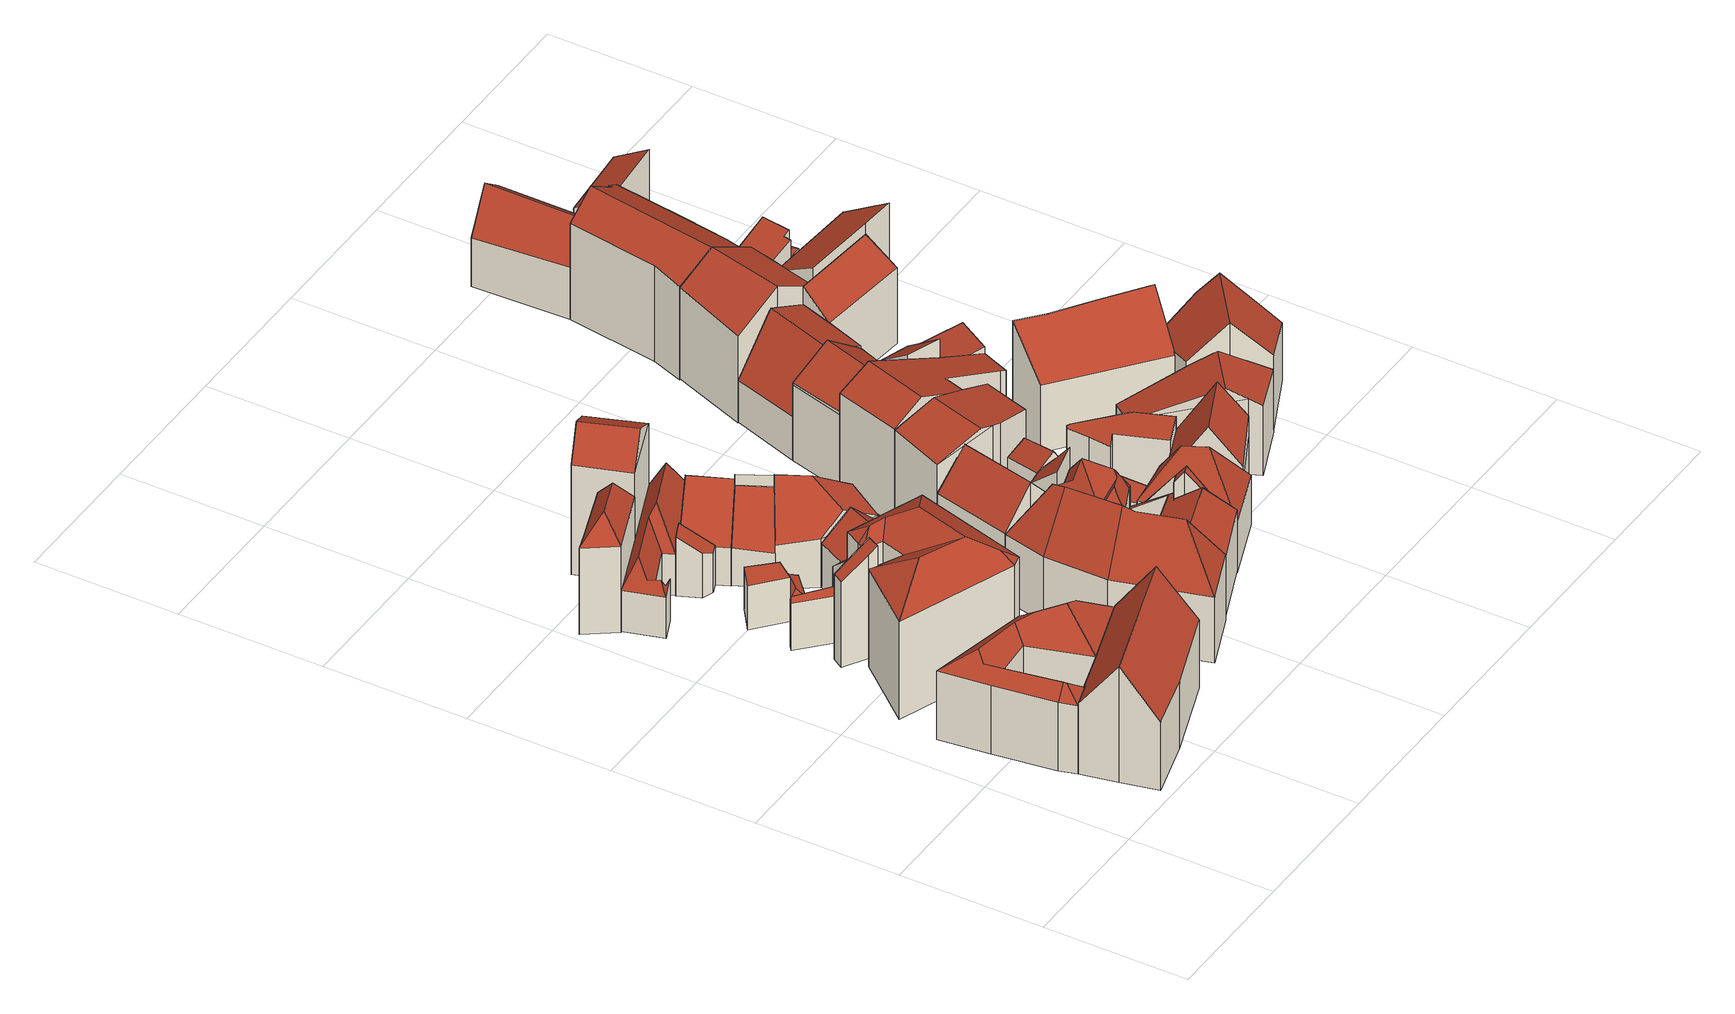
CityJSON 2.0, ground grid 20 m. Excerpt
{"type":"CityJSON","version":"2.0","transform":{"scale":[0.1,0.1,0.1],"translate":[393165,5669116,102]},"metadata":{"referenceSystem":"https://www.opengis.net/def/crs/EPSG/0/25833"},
"CityObjects":{
"building1":{"type":"Building","attributes":{"Gemeindeschluessel":14627140,"Geometrietyp2DReferenz":"3000","function":"31001_9998","roofType":"9999"},"children":["building1-1","building1-2"]},
"building1-1":{"type":"BuildingPart","attributes":{"Dachtyp_tdc":"tdcGableRoof","Dachneigung":53.79,"QualitaetDacherkennung":63,"Geometrietyp2DReferenz":"3000","roofType":"3100","measuredHeight":17.45},"parents":["building1"],"geometry":[{"type":"MultiSurface","lod":"2","boundaries":[[[0,1,2,3]],[[1,4,5,6,2]],[[7,8,9,10,11]],[[12,13,14,15,16]],[[13,17,18,14]],[[17,19,20,18]],[[19,0,3,20]],[[13,12,8,7,21,4,1]],[[1,0,19,17,13]],[[3,2,6,22,11,10,15,14,18,20]],[[21,23,5,4]],[[23,22,6,5]],[[7,23,21]],[[11,22,23,7]],[[12,16,9,8]],[[16,15,10,9]]],"semantics":{"surfaces":[{"type":"WallSurface"},{"type":"RoofSurface"},{"type":"GroundSurface"},{"type":"ClosureSurface"}],"values":[0,0,0,0,0,0,0,1,1,2,0,3,0,3,0,3]}}]},
"building1-2":{"type":"BuildingPart","attributes":{"Dachtyp_tdc":"tdcFreeFormRoof","Dachneigung":39.36,"QualitaetDacherkennung":23,"Geometrietyp2DReferenz":"3000","roofType":"5000","measuredHeight":14.09},"parents":["building1"],"geometry":[{"type":"MultiSurface","lod":"2","boundaries":[[[24,25,26,27]],[[25,28,29,26]],[[28,30,31,29]],[[30,16,15,31]],[[9,32,33,10]],[[32,34,35,33]],[[34,7,11,35]],[[5,36,37,6]],[[36,24,27,37]],[[38,5,23]],[[39,40,38,23,7,34]],[[41,42,39,34,32]],[[43,44,41,32,9]],[[45,43,9,16]],[[45,16,30]],[[44,43,45,30,28]],[[42,41,44,28,25]],[[24,36,40,39,42,25]],[[38,40,36,5]],[[27,26,29,31,15,10,33,35,11,22,6,37]],[[10,15,16,9]],[[22,11,7,23]],[[6,22,23,5]]],"semantics":{"surfaces":[{"type":"WallSurface"},{"type":"RoofSurface"},{"type":"GroundSurface"},{"type":"ClosureSurface"}],"values":[0,0,0,0,0,0,0,0,0,1,1,1,1,1,1,1,1,1,1,2,3,3,3]}}]},
"building2":{"type":"Building","attributes":{"Dachtyp_tdc":"tdcPolyFlatRoof","Gemeindeschluessel":14627140,"Dachneigung":36.37,"QualitaetDacherkennung":45,"Geometrietyp2DReferenz":"3000","function":"31001_9998","roofType":"2100","measuredHeight":16.51},"geometry":[{"type":"MultiSurface","lod":"2","boundaries":[[[46,47,48,49]],[[47,50,51,48]],[[50,52,53,51]],[[52,54,55,53]],[[54,56,57,55]],[[56,46,49,57]],[[56,54,52,50,47,46]],[[49,48,51,53,55,57]]],"semantics":{"surfaces":[{"type":"WallSurface"},{"type":"RoofSurface"},{"type":"GroundSurface"}],"values":[0,0,0,0,0,0,1,2]}}]},
"building3":{"type":"Building","attributes":{"Dachtyp_tdc":"tdcPolyFlatRoof","Gemeindeschluessel":14627140,"Dachneigung":34.16,"QualitaetDacherkennung":36,"Geometrietyp2DReferenz":"3000","function":"31001_9998","roofType":"2100","measuredHeight":9.35},"geometry":[{"type":"MultiSurface","lod":"2","boundaries":[[[58,59,60,61]],[[59,62,63,60]],[[62,64,65,63]],[[64,58,61,65]],[[64,62,59,58]],[[61,60,63,65]]],"semantics":{"surfaces":[{"type":"WallSurface"},{"type":"RoofSurface"},{"type":"GroundSurface"}],"values":[0,0,0,0,1,2]}}]},
"building4":{"type":"Building","attributes":{"Dachtyp_tdc":"tdcFreeFormRoof","Gemeindeschluessel":14627140,"Dachneigung":61.2,"QualitaetDacherkennung":28,"Geometrietyp2DReferenz":"3000","function":"31001_9998","roofType":"5000","measuredHeight":9.12},"geometry":[{"type":"MultiSurface","lod":"2","boundaries":[[[66,67,68,69]],[[67,70,71,68]],[[70,72,73,71]],[[72,74,75,73]],[[74,76,77,75]],[[76,78,79,77]],[[78,66,69,79]],[[80,81,82,83,78,76]],[[80,76,74]],[[81,80,74,72]],[[82,81,72,70]],[[84,83,82,70,67]],[[84,67,66]],[[83,84,66,78]],[[69,68,71,73,75,77,79]]],"semantics":{"surfaces":[{"type":"WallSurface"},{"type":"RoofSurface"},{"type":"GroundSurface"}],"values":[0,0,0,0,0,0,0,1,0,1,1,1,1,1,2]}}]},
"building5":{"type":"Building","attributes":{"Dachtyp_tdc":"tdcFreeFormRoof","Gemeindeschluessel":14627140,"Dachneigung":33.81,"QualitaetDacherkennung":45,"Geometrietyp2DReferenz":"3000","function":"31001_9998","roofType":"5000","measuredHeight":18.01},"geometry":[{"type":"MultiSurface","lod":"2","boundaries":[[[85,86,87,88]],[[86,89,90,87]],[[89,91,92,90]],[[91,93,94,92]],[[93,95,96,94]],[[95,97,98,96]],[[97,99,100,98]],[[99,101,102,100]],[[101,103,104,102]],[[103,105,106,104]],[[105,85,88,106]],[[101,107,103]],[[107,101,99]],[[108,107,99,97]],[[109,110,111,108,97,95]],[[112,113,109,95,93]],[[112,93,91]],[[113,112,91,89]],[[114,110,109,113,89,86]],[[114,86,85]],[[111,110,114,85,105]],[[107,108,111,105,103]],[[88,87,90,92,94,96,98,100,102,104,106]]],"semantics":{"surfaces":[{"type":"WallSurface"},{"type":"RoofSurface"},{"type":"GroundSurface"}],"values":[0,0,0,0,0,0,0,0,0,0,0,1,1,1,1,1,1,1,1,1,1,1,2]}}]},
"building6":{"type":"Building","attributes":{"Dachtyp_tdc":"tdcPolyFlatRoof","Gemeindeschluessel":14627140,"Dachneigung":2.94,"QualitaetDacherkennung":62,"Geometrietyp2DReferenz":"3000","function":"31001_9998","roofType":"2100","measuredHeight":6.59},"geometry":[{"type":"MultiSurface","lod":"2","boundaries":[[[115,116,117,118]],[[116,119,120,117]],[[119,121,122,120]],[[121,115,118,122]],[[121,119,116,115]],[[118,117,120,122]]],"semantics":{"surfaces":[{"type":"WallSurface"},{"type":"RoofSurface"},{"type":"GroundSurface"}],"values":[0,0,0,0,1,2]}}]},
"building7":{"type":"Building","attributes":{"Dachtyp_tdc":"tdcFreeFormRoof","Gemeindeschluessel":14627140,"Dachneigung":30.2,"QualitaetDacherkennung":17,"Geometrietyp2DReferenz":"3000","function":"31001_9998","roofType":"5000","measuredHeight":3.69},"geometry":[{"type":"MultiSurface","lod":"2","boundaries":[[[123,124,125,126]],[[124,127,128,125]],[[127,129,130,128]],[[129,123,126,130]],[[131,129,127]],[[132,131,127,124]],[[132,124,123]],[[131,132,123,129]],[[126,125,128,130]]],"semantics":{"surfaces":[{"type":"WallSurface"},{"type":"RoofSurface"},{"type":"GroundSurface"}],"values":[0,0,0,0,0,1,1,1,2]}}]},
"building8":{"type":"Building","attributes":{"Gemeindeschluessel":14627140,"Geometrietyp2DReferenz":"3000","function":"31001_9998","roofType":"9999"},"children":["building8-1","building8-2"]},
"building8-1":{"type":"BuildingPart","attributes":{"Dachtyp_tdc":"tdcFreeFormRoof","Dachneigung":56.79,"QualitaetDacherkennung":9,"Geometrietyp2DReferenz":"3000","roofType":"5000","measuredHeight":16.53},"parents":["building8"],"geometry":[{"type":"MultiSurface","lod":"2","boundaries":[[[133,134,135,136]],[[134,137,138,135]],[[137,139,140,138]],[[139,141,142,140]],[[134,133,143,144]],[[133,141,143]],[[141,139,137,144,143]],[[137,134,144]],[[142,136,135,138,140]],[[136,142,141,133]]],"semantics":{"surfaces":[{"type":"WallSurface"},{"type":"RoofSurface"},{"type":"GroundSurface"},{"type":"ClosureSurface"}],"values":[0,0,0,0,1,1,1,1,2,3]}}]},
"building8-2":{"type":"BuildingPart","attributes":{"Dachtyp_tdc":"tdcGableRoof","Dachneigung":31.94,"QualitaetDacherkennung":61,"Geometrietyp2DReferenz":"3000","roofType":"3100","measuredHeight":19.25},"parents":["building8"],"geometry":[{"type":"MultiSurface","lod":"2","boundaries":[[[145,146,147,148]],[[146,149,133,136,147]],[[150,145,148,151]],[[149,146,152]],[[145,150,153]],[[146,145,153,152]],[[150,149,152,153]],[[148,147,136,142,151]],[[151,142,141,133,149,150]],[[142,136,133,141]]],"semantics":{"surfaces":[{"type":"WallSurface"},{"type":"RoofSurface"},{"type":"GroundSurface"},{"type":"ClosureSurface"}],"values":[0,0,0,0,0,1,1,2,0,3]}}]},
"building9":{"type":"Building","attributes":{"Dachtyp_tdc":"tdcFreeFormRoof","Gemeindeschluessel":14627140,"Dachneigung":64.64,"QualitaetDacherkennung":9,"Geometrietyp2DReferenz":"3000","function":"31001_9998","roofType":"5000","measuredHeight":11.7},"geometry":[{"type":"MultiSurface","lod":"2","boundaries":[[[154,155,156,157]],[[155,158,159,156]],[[158,160,161,159]],[[160,162,163,161]],[[162,164,165,163]],[[164,166,167,165]],[[166,168,169,167]],[[168,170,171,169]],[[170,154,157,171]],[[172,173,170,168]],[[174,172,168,166]],[[174,166,164]],[[175,173,172,174,164,162]],[[176,177,175,162,160]],[[178,176,160,158]],[[178,158,155]],[[177,176,178,155,154]],[[173,175,177,154,170]],[[157,156,159,161,163,165,167,169,171]]],"semantics":{"surfaces":[{"type":"WallSurface"},{"type":"RoofSurface"},{"type":"GroundSurface"}],"values":[0,0,0,0,0,0,0,0,0,1,1,1,1,1,1,1,1,1,2]}}]},
"building10":{"type":"Building","attributes":{"Gemeindeschluessel":14627140,"Geometrietyp2DReferenz":"3000","function":"31001_9998","roofType":"9999"},"children":["building10-1","building10-2"]},
"building10-1":{"type":"BuildingPart","attributes":{"Dachtyp_tdc":"tdcGableRoof","Dachneigung":44.52,"QualitaetDacherkennung":42,"Geometrietyp2DReferenz":"3000","roofType":"3100","measuredHeight":9.88},"parents":["building10"],"geometry":[{"type":"MultiSurface","lod":"2","boundaries":[[[179,180,106,181]],[[180,182,183,106]],[[184,179,181,185]],[[182,180,186]],[[179,184,187]],[[180,179,187,186]],[[184,188,182,186,187]],[[181,106,183,189,185]],[[185,189,188,184]],[[189,183,182,188]]],"semantics":{"surfaces":[{"type":"WallSurface"},{"type":"RoofSurface"},{"type":"GroundSurface"},{"type":"ClosureSurface"}],"values":[0,0,0,0,0,1,1,2,0,3]}}]},
"building10-2":{"type":"BuildingPart","attributes":{"Dachtyp_tdc":"tdcPolyFlatRoof","Dachneigung":43.02,"QualitaetDacherkennung":47,"Geometrietyp2DReferenz":"3000","roofType":"2100","measuredHeight":10.35},"parents":["building10"],"geometry":[{"type":"MultiSurface","lod":"2","boundaries":[[[190,191,192,104]],[[191,193,188,189,192]],[[194,190,104,183,182]],[[194,193,191,190]],[[104,192,189,183]],[[182,188,193,194]],[[183,189,188,182]]],"semantics":{"surfaces":[{"type":"WallSurface"},{"type":"RoofSurface"},{"type":"GroundSurface"},{"type":"ClosureSurface"}],"values":[0,0,0,1,2,0,3]}}]},
"building11":{"type":"Building","attributes":{"Dachtyp_tdc":"tdcPolyFlatRoof","Gemeindeschluessel":14627140,"Dachneigung":46.31,"QualitaetDacherkennung":60,"Geometrietyp2DReferenz":"3000","function":"31001_9998","roofType":"2100","measuredHeight":11.09},"geometry":[{"type":"MultiSurface","lod":"2","boundaries":[[[195,196,197,198]],[[196,199,200,197]],[[199,201,202,200]],[[201,195,198,202]],[[201,199,196,195]],[[198,197,200,202]]],"semantics":{"surfaces":[{"type":"WallSurface"},{"type":"RoofSurface"},{"type":"GroundSurface"}],"values":[0,0,0,0,1,2]}}]},
"building12":{"type":"Building","attributes":{"Gemeindeschluessel":14627140,"Geometrietyp2DReferenz":"3000","function":"31001_9998","roofType":"9999"},"children":["building12-1","building12-2"]},
"building12-1":{"type":"BuildingPart","attributes":{"Dachtyp_tdc":"tdcPolyFlatRoof","Dachneigung":34.39,"QualitaetDacherkennung":66,"Geometrietyp2DReferenz":"3000","roofType":"2100","measuredHeight":8.91},"parents":["building12"],"geometry":[{"type":"MultiSurface","lod":"2","boundaries":[[[203,204,205,206]],[[204,207,208,209,205]],[[210,211,212,213,214]],[[211,203,206,212]],[[211,210,207,204,203]],[[206,205,209,213,212]],[[210,214,208,207]],[[214,213,209,208]]],"semantics":{"surfaces":[{"type":"WallSurface"},{"type":"RoofSurface"},{"type":"GroundSurface"},{"type":"ClosureSurface"}],"values":[0,0,0,0,1,2,0,3]}}]},
"building12-2":{"type":"BuildingPart","attributes":{"Dachtyp_tdc":"tdcGableRoof","Dachneigung":44.79,"QualitaetDacherkennung":58,"Geometrietyp2DReferenz":"3000","roofType":"3100","measuredHeight":11.57},"parents":["building12"],"geometry":[{"type":"MultiSurface","lod":"2","boundaries":[[[208,215,216,209]],[[215,217,218,216]],[[217,219,220,218]],[[219,221,222,220]],[[221,223,224,222]],[[223,199,225,224]],[[199,214,213,225]],[[221,219,217,215]],[[215,208,214,199,223,221]],[[213,209,216,218,220,222,224,225]],[[208,209,213,214]]],"semantics":{"surfaces":[{"type":"WallSurface"},{"type":"RoofSurface"},{"type":"GroundSurface"},{"type":"ClosureSurface"}],"values":[0,0,0,0,0,0,0,1,1,2,3]}}]},
"building13":{"type":"Building","attributes":{"Dachtyp_tdc":"tdcFreeFormRoof","Gemeindeschluessel":14627140,"Dachneigung":47.78,"QualitaetDacherkennung":50,"Geometrietyp2DReferenz":"3000","function":"31001_9998","roofType":"5000","measuredHeight":13.22},"geometry":[{"type":"MultiSurface","lod":"2","boundaries":[[[226,227,228,229]],[[227,230,231,228]],[[230,232,233,231]],[[232,234,224,233]],[[234,235,220,224]],[[235,236,237,220]],[[236,226,229,237]],[[226,238,239,240]],[[238,236,235,234,232,241,239]],[[240,239,241,230,227]],[[226,236,238]],[[227,226,240]],[[232,230,241]],[[229,228,231,233,224,220,237]]],"semantics":{"surfaces":[{"type":"WallSurface"},{"type":"RoofSurface"},{"type":"GroundSurface"}],"values":[0,0,0,0,0,0,0,1,1,1,0,0,0,2]}}]},
"building14":{"type":"Building","attributes":{"Dachtyp_tdc":"tdcFreeFormRoof","Gemeindeschluessel":14627140,"Dachneigung":61.6,"QualitaetDacherkennung":16,"Geometrietyp2DReferenz":"3000","function":"31001_9998","roofType":"5000","measuredHeight":17.97},"geometry":[{"type":"MultiSurface","lod":"2","boundaries":[[[242,243,244,245]],[[243,246,247,244]],[[246,248,249,247]],[[248,250,251,249]],[[250,252,253,251]],[[252,254,255,253]],[[254,256,257,255]],[[256,258,259,257]],[[258,260,261,259]],[[260,262,263,261]],[[262,264,265,263]],[[264,266,267,265]],[[266,268,269,267]],[[268,270,271,269]],[[270,272,273,271]],[[272,242,245,273]],[[274,275,272,270]],[[276,277,274,270,268]],[[276,268,266]],[[277,276,266,264]],[[278,279,275,274,277,264,262]],[[280,281,278,262,260]],[[282,283,284,280,260,258]],[[285,282,258,256]],[[285,256,254]],[[286,283,282,285,254,252]],[[286,252,250]],[[284,248,246]],[[283,248,284]],[[286,248,283]],[[248,286,250]],[[281,280,284,246,243]],[[279,278,281,243,242]],[[275,279,242,272]],[[245,244,247,249,251,253,255,257,259,261,263,265,267,269,271,273]]],"semantics":{"surfaces":[{"type":"WallSurface"},{"type":"RoofSurface"},{"type":"GroundSurface"}],"values":[0,0,0,0,0,0,0,0,0,0,0,0,0,0,0,0,1,1,1,1,1,1,1,1,1,1,1,1,1,1,1,1,1,1,2]}}]},
"building15":{"type":"Building","attributes":{"Dachtyp_tdc":"tdcGableRoof","Gemeindeschluessel":14627140,"Dachneigung":49.71,"QualitaetDacherkennung":80,"Geometrietyp2DReferenz":"3000","function":"31001_9998","roofType":"3100","measuredHeight":14.87},"geometry":[{"type":"MultiSurface","lod":"2","boundaries":[[[287,288,289,290]],[[288,291,292,289]],[[291,293,294,292]],[[293,295,296,294]],[[295,297,298,296]],[[297,299,300,298]],[[299,287,290,300]],[[295,293,291,288]],[[288,287,299,297,295]],[[290,289,292,294,296,298,300]]],"semantics":{"surfaces":[{"type":"WallSurface"},{"type":"RoofSurface"},{"type":"GroundSurface"}],"values":[0,0,0,0,0,0,0,1,1,2]}}]},
"building16":{"type":"Building","attributes":{"Dachtyp_tdc":"tdcGableRoof","Gemeindeschluessel":14627140,"Dachneigung":32.29,"QualitaetDacherkennung":56,"Geometrietyp2DReferenz":"3000","function":"31001_9998","roofType":"3100","measuredHeight":11.88},"geometry":[{"type":"MultiSurface","lod":"2","boundaries":[[[301,302,303,304]],[[302,305,306,303]],[[305,307,308,306]],[[307,309,310,308]],[[309,311,312,310]],[[311,313,314,312]],[[313,315,316,314]],[[315,317,318,316]],[[317,319,320,318]],[[319,301,304,320]],[[315,313,311,309]],[[309,307,305,302,301,319,317,315]],[[304,303,306,308,310,312,314,316,318,320]]],"semantics":{"surfaces":[{"type":"WallSurface"},{"type":"RoofSurface"},{"type":"GroundSurface"}],"values":[0,0,0,0,0,0,0,0,0,0,1,1,2]}}]},
"building17":{"type":"Building","attributes":{"Gemeindeschluessel":14627140,"Geometrietyp2DReferenz":"3000","function":"31001_9998","roofType":"9999"},"children":["building17-1","building17-2"]},
"building17-1":{"type":"BuildingPart","attributes":{"Dachtyp_tdc":"tdcPolyFlatRoof","Dachneigung":45.05,"QualitaetDacherkennung":52,"Geometrietyp2DReferenz":"3000","roofType":"2100","measuredHeight":13.72},"parents":["building17"],"geometry":[{"type":"MultiSurface","lod":"2","boundaries":[[[321,322,323,324,325]],[[322,326,327,323]],[[326,328,329,330,327]],[[326,322,321,331,332,328]],[[330,324,323,327]],[[325,331,321]],[[332,329,328]],[[325,324,330,329]],[[325,329,332,331]]],"semantics":{"surfaces":[{"type":"WallSurface"},{"type":"RoofSurface"},{"type":"GroundSurface"},{"type":"ClosureSurface"}],"values":[0,0,0,1,2,0,0,3,3]}}]},
"building17-2":{"type":"BuildingPart","attributes":{"Dachtyp_tdc":"tdcFreeFormRoof","Dachneigung":64.78,"QualitaetDacherkennung":9,"Geometrietyp2DReferenz":"3000","roofType":"5000","measuredHeight":12.34},"parents":["building17"],"geometry":[{"type":"MultiSurface","lod":"2","boundaries":[[[329,333,334,330]],[[333,335,336,334]],[[335,325,324,336]],[[337,338,331,325,335]],[[337,335,333]],[[338,337,333,329,332]],[[330,334,336,324]],[[330,324,325,329]],[[338,332,331]],[[331,332,329,325]]],"semantics":{"surfaces":[{"type":"WallSurface"},{"type":"RoofSurface"},{"type":"GroundSurface"},{"type":"ClosureSurface"}],"values":[0,0,0,1,1,1,2,3,0,3]}}]},
"building18":{"type":"Building","attributes":{"Dachtyp_tdc":"tdcFreeFormRoof","Gemeindeschluessel":14627140,"Dachneigung":15.79,"QualitaetDacherkennung":47,"Geometrietyp2DReferenz":"3000","function":"31001_9998","roofType":"5000","measuredHeight":15.95},"geometry":[{"type":"MultiSurface","lod":"2","boundaries":[[[339,340,341,342]],[[340,343,344,341]],[[343,345,346,344]],[[345,347,348,346]],[[347,349,350,348]],[[349,351,352,350]],[[351,339,342,352]],[[340,339,351,353,354,345,343]],[[354,353,349,347]],[[347,345,354]],[[351,349,353]],[[342,341,344,346,348,350,352]]],"semantics":{"surfaces":[{"type":"WallSurface"},{"type":"RoofSurface"},{"type":"GroundSurface"}],"values":[0,0,0,0,0,0,0,1,1,0,0,2]}}]},
"building19":{"type":"Building","attributes":{"Gemeindeschluessel":14627140,"Geometrietyp2DReferenz":"3000","function":"31001_9998","roofType":"9999"},"children":["building19-1","building19-2","building19-3","building19-4"]},
"building19-1":{"type":"BuildingPart","attributes":{"Dachtyp_tdc":"tdcFreeFormRoof","Dachneigung":48.85,"QualitaetDacherkennung":57,"Geometrietyp2DReferenz":"3000","roofType":"5000","measuredHeight":14.39},"parents":["building19"],"geometry":[{"type":"MultiSurface","lod":"2","boundaries":[[[355,356,357,358]],[[356,359,360,357]],[[361,362,363,364]],[[362,355,358,363]],[[365,366,367,359,356,355,362]],[[362,361,368,365]],[[358,357,360,369,370,364,363]],[[369,360,359,367]],[[371,366,365]],[[370,369,367,366,371]],[[368,371,365]],[[370,371,368,361,364]]],"semantics":{"surfaces":[{"type":"WallSurface"},{"type":"RoofSurface"},{"type":"GroundSurface"},{"type":"ClosureSurface"}],"values":[0,0,0,0,1,1,2,3,0,3,0,3]}}]},
"building19-2":{"type":"BuildingPart","attributes":{"Dachtyp_tdc":"tdcFreeFormRoof","Dachneigung":58.04,"QualitaetDacherkennung":16,"Geometrietyp2DReferenz":"3000","roofType":"5000","measuredHeight":14.42},"parents":["building19"],"geometry":[{"type":"MultiSurface","lod":"2","boundaries":[[[372,373,361,364,374]],[[375,376,377,378,379,380]],[[381,382,383,384,385]],[[382,386,387,383]],[[386,372,374,387]],[[381,376,375,388,389]],[[388,366,371,368,373,390,389]],[[373,372,390]],[[372,386,382,381,389,390]],[[374,364,370,369,379,378,384,383,387]],[[361,373,368]],[[367,366,388,391]],[[369,370,371,366,367]],[[370,364,361,368,371]],[[380,391,388,375]],[[380,379,369,367,391]],[[385,377,376,381]],[[385,384,378,377]]],"semantics":{"surfaces":[{"type":"WallSurface"},{"type":"RoofSurface"},{"type":"GroundSurface"},{"type":"ClosureSurface"}],"values":[0,0,0,0,0,1,1,1,1,2,0,0,3,3,0,3,0,3]}}]},
"building19-3":{"type":"BuildingPart","attributes":{"Dachtyp_tdc":"tdcPolyFlatRoof","Dachneigung":4.35,"QualitaetDacherkennung":12,"Geometrietyp2DReferenz":"3000","roofType":"2100","measuredHeight":3.36},"parents":["building19"],"geometry":[{"type":"MultiSurface","lod":"2","boundaries":[[[392,393,394,395]],[[393,396,397,394]],[[396,398,399,397]],[[398,385,384,399]],[[377,392,395,378]],[[377,385,398,396,393,392]],[[395,394,397,399,384,378]],[[378,384,385,377]]],"semantics":{"surfaces":[{"type":"WallSurface"},{"type":"RoofSurface"},{"type":"GroundSurface"},{"type":"ClosureSurface"}],"values":[0,0,0,0,0,1,2,3]}}]},
"building19-4":{"type":"BuildingPart","attributes":{"Dachtyp_tdc":"tdcPolyFlatRoof","Dachneigung":0,"QualitaetDacherkennung":50,"Geometrietyp2DReferenz":"3000","roofType":"1000","measuredHeight":7.35},"parents":["building19"],"geometry":[{"type":"MultiSurface","lod":"2","boundaries":[[[400,401,402,360,359]],[[401,403,404,402]],[[403,405,406,404]],[[405,380,379,406]],[[405,403,401,400,391,380]],[[379,369,360,402,404,406]],[[369,379,380,391,367]],[[359,367,391,400]],[[359,360,369,367]]],"semantics":{"surfaces":[{"type":"WallSurface"},{"type":"RoofSurface"},{"type":"GroundSurface"},{"type":"ClosureSurface"}],"values":[0,0,0,0,1,2,3,0,3]}}]},
"building20":{"type":"Building","attributes":{"Dachtyp_tdc":"tdcFreeFormRoof","Gemeindeschluessel":14627140,"Dachneigung":22.62,"QualitaetDacherkennung":35,"Geometrietyp2DReferenz":"3000","function":"31001_9998","roofType":"5000","measuredHeight":17.13},"geometry":[{"type":"MultiSurface","lod":"2","boundaries":[[[407,408,409,410]],[[408,411,412,409]],[[411,413,414,412]],[[413,415,416,414]],[[415,417,418,416]],[[417,419,420,418]],[[419,421,422,420]],[[421,407,410,422]],[[423,424,419,417]],[[413,411,408,407,421,424,423,415]],[[417,415,423]],[[421,419,424]],[[410,409,412,414,416,418,420,422]]],"semantics":{"surfaces":[{"type":"WallSurface"},{"type":"RoofSurface"},{"type":"GroundSurface"}],"values":[0,0,0,0,0,0,0,0,1,1,0,0,2]}}]},
"building21":{"type":"Building","attributes":{"Gemeindeschluessel":14627140,"Geometrietyp2DReferenz":"3000","function":"31001_9998","roofType":"9999"},"children":["building21-1","building21-2"]},
"building21-1":{"type":"BuildingPart","attributes":{"Dachtyp_tdc":"tdcPolyFlatRoof","Dachneigung":37.34,"QualitaetDacherkennung":66,"Geometrietyp2DReferenz":"3000","roofType":"2100","measuredHeight":15.63},"parents":["building21"],"geometry":[{"type":"MultiSurface","lod":"2","boundaries":[[[425,426,427,428]],[[426,429,430,431,432,427]],[[433,425,428,434]],[[433,435,436,429,426,425]],[[428,427,432,434]],[[436,430,429]],[[433,434,432,431,435]],[[435,431,430,436]]],"semantics":{"surfaces":[{"type":"WallSurface"},{"type":"RoofSurface"},{"type":"GroundSurface"},{"type":"ClosureSurface"}],"values":[0,0,0,1,2,0,3,3]}}]},
"building21-2":{"type":"BuildingPart","attributes":{"Dachtyp_tdc":"tdcGableRoof","Dachneigung":36.57,"QualitaetDacherkennung":59,"Geometrietyp2DReferenz":"3000","roofType":"3100","measuredHeight":15.26},"parents":["building21"],"geometry":[{"type":"MultiSurface","lod":"2","boundaries":[[[437,438,439,440]],[[438,441,433,434,439]],[[431,442,443,432]],[[442,437,440,443]],[[444,445,446,447]],[[441,438,446,445,430,436]],[[431,430,445,444,442]],[[437,447,446,438]],[[442,444,447,437]],[[440,439,434,432,443]],[[435,433,441]],[[432,434,433,435,431]],[[435,441,436]],[[431,435,436,430]]],"semantics":{"surfaces":[{"type":"WallSurface"},{"type":"RoofSurface"},{"type":"GroundSurface"},{"type":"ClosureSurface"}],"values":[0,0,0,0,1,1,0,0,0,2,0,3,0,3]}}]},
"building22":{"type":"Building","attributes":{"Gemeindeschluessel":14627140,"Geometrietyp2DReferenz":"3000","function":"31001_9998","roofType":"9999"},"children":["building22-1","building22-2"]},
"building22-1":{"type":"BuildingPart","attributes":{"Dachtyp_tdc":"tdcPolyFlatRoof","Dachneigung":8.6,"QualitaetDacherkennung":59,"Geometrietyp2DReferenz":"3000","roofType":"2100","measuredHeight":8.57},"parents":["building22"],"geometry":[{"type":"MultiSurface","lod":"2","boundaries":[[[448,449,450,451]],[[449,452,453,450]],[[452,454,455,453]],[[454,456,457,455]],[[456,458,459,457]],[[458,460,461,459]],[[460,462,463,464,465,461]],[[466,467,468,469,470,471]],[[467,448,451,468]],[[467,466,462,460,458,456,454,452,449,448]],[[451,450,453,455,457,459,461,465,469,468]],[[466,471,463,462]],[[470,469,465,464]],[[470,464,463,471]]],"semantics":{"surfaces":[{"type":"WallSurface"},{"type":"RoofSurface"},{"type":"GroundSurface"},{"type":"ClosureSurface"}],"values":[0,0,0,0,0,0,0,0,0,1,2,0,3,3]}}]},
"building22-2":{"type":"BuildingPart","attributes":{"Dachtyp_tdc":"tdcGableRoof","Dachneigung":56.85,"QualitaetDacherkennung":59,"Geometrietyp2DReferenz":"3000","roofType":"3100","measuredHeight":13.9},"parents":["building22"],"geometry":[{"type":"MultiSurface","lod":"2","boundaries":[[[472,473,474,475]],[[473,470,469,474]],[[464,476,477,465]],[[476,472,475,477]],[[478,479,480,481]],[[463,471,473,481,480]],[[473,471,470]],[[464,463,480,479,476]],[[476,479,478,472]],[[472,478,481,473]],[[475,474,469,465,477]],[[465,469,470,464]],[[470,471,463,464]]],"semantics":{"surfaces":[{"type":"WallSurface"},{"type":"RoofSurface"},{"type":"GroundSurface"},{"type":"ClosureSurface"}],"values":[0,0,0,0,1,1,0,0,0,0,2,3,3]}}]},
"building23":{"type":"Building","attributes":{"Gemeindeschluessel":14627140,"Geometrietyp2DReferenz":"3000","function":"31001_9998","roofType":"9999"},"children":["building23-1","building23-2"]},
"building23-1":{"type":"BuildingPart","attributes":{"Dachtyp_tdc":"tdcGableRoof","Dachneigung":26.24,"QualitaetDacherkennung":12,"Geometrietyp2DReferenz":"3000","roofType":"3100","measuredHeight":6.66},"parents":["building23"],"geometry":[{"type":"MultiSurface","lod":"2","boundaries":[[[482,483,484,485]],[[483,486,487,484]],[[486,488,489,487]],[[488,490,491,489]],[[490,492,493,491]],[[492,494,439,493]],[[492,490,488,486]],[[486,483,482,494,492]],[[484,487,489,491,493,439,485]],[[485,439,494,482]]],"semantics":{"surfaces":[{"type":"WallSurface"},{"type":"RoofSurface"},{"type":"GroundSurface"},{"type":"ClosureSurface"}],"values":[0,0,0,0,0,0,1,1,2,3]}}]},
"building23-2":{"type":"BuildingPart","attributes":{"Dachtyp_tdc":"tdcGableRoof","Dachneigung":54.29,"QualitaetDacherkennung":54,"Geometrietyp2DReferenz":"3000","roofType":"3100","measuredHeight":14.13},"parents":["building23"],"geometry":[{"type":"MultiSurface","lod":"2","boundaries":[[[495,496,497,498]],[[496,499,485,497]],[[499,482,485]],[[500,501,502,439,494]],[[501,503,440,502]],[[503,504,505,440]],[[504,495,498,505]],[[501,500,499,496,495]],[[495,504,503,501]],[[498,497,485,439,502,440,505]],[[494,482,499,500]],[[494,439,485,482]]],"semantics":{"surfaces":[{"type":"WallSurface"},{"type":"RoofSurface"},{"type":"GroundSurface"},{"type":"ClosureSurface"}],"values":[0,0,0,0,0,0,0,1,1,2,0,3]}}]},
"building24":{"type":"Building","attributes":{"Dachtyp_tdc":"tdcPolyFlatRoof","Gemeindeschluessel":14627140,"Dachneigung":2.67,"QualitaetDacherkennung":73,"Geometrietyp2DReferenz":"3000","function":"31001_9998","roofType":"2100","measuredHeight":10.77},"geometry":[{"type":"MultiSurface","lod":"2","boundaries":[[[506,507,508,509]],[[507,510,511,508]],[[510,512,513,511]],[[512,506,509,513]],[[512,510,507,506]],[[509,508,511,513]]],"semantics":{"surfaces":[{"type":"WallSurface"},{"type":"RoofSurface"},{"type":"GroundSurface"}],"values":[0,0,0,0,1,2]}}]},
"building25":{"type":"Building","attributes":{"Dachtyp_tdc":"tdcFreeFormRoof","Gemeindeschluessel":14627140,"Dachneigung":27.08,"QualitaetDacherkennung":22,"Geometrietyp2DReferenz":"3000","function":"31001_9998","roofType":"5000","measuredHeight":12.77},"geometry":[{"type":"MultiSurface","lod":"2","boundaries":[[[514,515,516,517]],[[515,518,519,516]],[[518,520,521,519]],[[520,522,523,521]],[[522,524,525,523]],[[524,526,527,525]],[[526,514,517,527]],[[515,514,528,529,518]],[[529,528,526,524,522,520]],[[514,526,528]],[[520,518,529]],[[517,516,519,521,523,525,527]]],"semantics":{"surfaces":[{"type":"WallSurface"},{"type":"RoofSurface"},{"type":"GroundSurface"}],"values":[0,0,0,0,0,0,0,1,1,0,0,2]}}]},
"building26":{"type":"Building","attributes":{"Gemeindeschluessel":14627140,"Geometrietyp2DReferenz":"3000","function":"31001_9998","roofType":"9999"},"children":["building26-1","building26-2"]},
"building26-1":{"type":"BuildingPart","attributes":{"Dachtyp_tdc":"tdcFreeFormRoof","Dachneigung":44.66,"QualitaetDacherkennung":18,"Geometrietyp2DReferenz":"3000","roofType":"5000","measuredHeight":16.51},"parents":["building26"],"geometry":[{"type":"MultiSurface","lod":"2","boundaries":[[[530,531,532,533]],[[531,534,535,532]],[[534,536,537,538,535]],[[539,540,541,542]],[[540,543,544,541]],[[543,545,546,544]],[[545,547,548,546]],[[547,530,533,548]],[[543,540,539,549,536,534,531]],[[531,530,547,545,543]],[[533,532,535,538,542,541,544,546,548]],[[549,537,536]],[[539,542,538,537,549]]],"semantics":{"surfaces":[{"type":"WallSurface"},{"type":"RoofSurface"},{"type":"GroundSurface"},{"type":"ClosureSurface"}],"values":[0,0,0,0,0,0,0,0,1,1,2,0,3]}}]},
"building26-2":{"type":"BuildingPart","attributes":{"Dachtyp_tdc":"tdcPolyFlatRoof","Dachneigung":48.9,"QualitaetDacherkennung":61,"Geometrietyp2DReferenz":"3000","roofType":"2100","measuredHeight":16.48},"parents":["building26"],"geometry":[{"type":"MultiSurface","lod":"2","boundaries":[[[537,550,551,538]],[[550,552,553,551]],[[552,554,555,553]],[[554,556,557,555]],[[556,558,559,557]],[[558,560,539,542,559]],[[560,558,556,554,552,550,537,549]],[[538,551,553,555,557,559,542]],[[549,539,560]],[[537,538,542,539,549]]],"semantics":{"surfaces":[{"type":"WallSurface"},{"type":"RoofSurface"},{"type":"GroundSurface"},{"type":"ClosureSurface"}],"values":[0,0,0,0,0,0,1,2,0,3]}}]},
"building27":{"type":"Building","attributes":{"Dachtyp_tdc":"tdcPolyFlatRoof","Gemeindeschluessel":14627140,"Dachneigung":31.3,"QualitaetDacherkennung":44,"Geometrietyp2DReferenz":"3000","function":"31001_9998","roofType":"2100","measuredHeight":14.34},"geometry":[{"type":"MultiSurface","lod":"2","boundaries":[[[561,562,563,564]],[[562,565,485,563]],[[565,566,497,485]],[[566,561,564,497]],[[566,565,562,561]],[[564,563,485,497]]],"semantics":{"surfaces":[{"type":"WallSurface"},{"type":"RoofSurface"},{"type":"GroundSurface"}],"values":[0,0,0,0,1,2]}}]},
"building28":{"type":"Building","attributes":{"Gemeindeschluessel":14627140,"Geometrietyp2DReferenz":"3000","function":"31001_9998","roofType":"9999"},"children":["building28-1","building28-2"]},
"building28-1":{"type":"BuildingPart","attributes":{"Dachtyp_tdc":"tdcPolyFlatRoof","Dachneigung":31.67,"QualitaetDacherkennung":49,"Geometrietyp2DReferenz":"3000","roofType":"2100","measuredHeight":16.08},"parents":["building28"],"geometry":[{"type":"MultiSurface","lod":"2","boundaries":[[[567,568,569,570]],[[568,571,572,573,569]],[[574,575,576,577]],[[575,567,570,576]],[[575,574,578,571,568,567]],[[570,569,573,577,576]],[[578,572,571]],[[574,577,573,572,578]]],"semantics":{"surfaces":[{"type":"WallSurface"},{"type":"RoofSurface"},{"type":"GroundSurface"},{"type":"ClosureSurface"}],"values":[0,0,0,0,1,2,0,3]}}]},
"building28-2":{"type":"BuildingPart","attributes":{"Dachtyp_tdc":"tdcFreeFormRoof","Dachneigung":28.85,"QualitaetDacherkennung":50,"Geometrietyp2DReferenz":"3000","roofType":"5000","measuredHeight":16.81},"parents":["building28"],"geometry":[{"type":"MultiSurface","lod":"2","boundaries":[[[572,566,579,573]],[[566,580,581,579]],[[580,582,583,581]],[[582,584,585,583]],[[584,586,587,585]],[[586,588,589,587]],[[588,590,574,577,589]],[[586,584,582,580]],[[580,566,572,578,590,588,586]],[[573,579,581,583,585,587,589,577]],[[578,574,590]],[[573,577,574,578,572]]],"semantics":{"surfaces":[{"type":"WallSurface"},{"type":"RoofSurface"},{"type":"GroundSurface"},{"type":"ClosureSurface"}],"values":[0,0,0,0,0,0,0,1,1,2,0,3]}}]},
"building29":{"type":"Building","attributes":{"name":"Stadtverwaltung","Dachtyp_tdc":"tdcFreeFormRoof","Gemeindeschluessel":14627140,"Dachneigung":34.78,"QualitaetDacherkennung":63,"Geometrietyp2DReferenz":"3000","function":"31001_3010","roofType":"5000","measuredHeight":16.88},"geometry":[{"type":"MultiSurface","lod":"2","boundaries":[[[591,592,593,594]],[[592,595,596,593]],[[595,597,598,596]],[[597,599,600,598]],[[599,601,602,600]],[[601,603,604,602]],[[603,605,606,604]],[[605,607,608,606]],[[607,609,610,608]],[[609,591,594,610]],[[611,612,595,592,591]],[[605,603,601,599,597,612,611,609,607]],[[597,595,612]],[[591,609,611]],[[594,593,596,598,600,602,604,606,608,610]]],"semantics":{"surfaces":[{"type":"WallSurface"},{"type":"RoofSurface"},{"type":"GroundSurface"}],"values":[0,0,0,0,0,0,0,0,0,0,1,1,0,0,2]}}]},
"building30":{"type":"Building","attributes":{"Dachtyp_tdc":"tdcFreeFormRoof","Gemeindeschluessel":14627140,"Dachneigung":39.8,"QualitaetDacherkennung":44,"Geometrietyp2DReferenz":"3000","function":"31001_9998","roofType":"5000","measuredHeight":11.6},"geometry":[{"type":"MultiSurface","lod":"2","boundaries":[[[613,614,600,615]],[[614,616,598,600]],[[616,617,596,598]],[[617,618,619,596]],[[618,620,621,619]],[[620,613,615,621]],[[617,622,623,618]],[[613,620,623,622,616,614]],[[620,618,623]],[[617,616,622]],[[615,600,598,596,619,621]]],"semantics":{"surfaces":[{"type":"WallSurface"},{"type":"RoofSurface"},{"type":"GroundSurface"}],"values":[0,0,0,0,0,0,1,1,0,0,2]}}]},
"building31":{"type":"Building","attributes":{"Dachtyp_tdc":"tdcPolyFlatRoof","Gemeindeschluessel":14627140,"Dachneigung":11.58,"QualitaetDacherkennung":64,"Geometrietyp2DReferenz":"3000","function":"31001_9998","roofType":"2100","measuredHeight":7.86},"geometry":[{"type":"MultiSurface","lod":"2","boundaries":[[[624,625,589,626]],[[625,627,628,589]],[[627,629,630,628]],[[629,631,632,630]],[[631,633,634,632]],[[633,624,626,634]],[[633,631,629,627,625,624]],[[626,589,628,630,632,634]]],"semantics":{"surfaces":[{"type":"WallSurface"},{"type":"RoofSurface"},{"type":"GroundSurface"}],"values":[0,0,0,0,0,0,1,2]}}]},
"building32":{"type":"Building","attributes":{"Dachtyp_tdc":"tdcFreeFormRoof","Gemeindeschluessel":14627140,"Dachneigung":23.26,"QualitaetDacherkennung":16,"Geometrietyp2DReferenz":"3000","function":"31001_9998","roofType":"5000","measuredHeight":3},"geometry":[{"type":"MultiSurface","lod":"2","boundaries":[[[635,636,637,638]],[[636,639,640,637]],[[639,641,642,640]],[[641,635,638,642]],[[643,644,641,639]],[[643,639,636]],[[644,643,636,635]],[[644,635,641]],[[638,637,640,642]]],"semantics":{"surfaces":[{"type":"WallSurface"},{"type":"RoofSurface"},{"type":"GroundSurface"}],"values":[0,0,0,0,1,1,1,1,2]}}]},
"building33":{"type":"Building","attributes":{"Dachtyp_tdc":"tdcPolyFlatRoof","Gemeindeschluessel":14627140,"Dachneigung":29.33,"QualitaetDacherkennung":54,"Geometrietyp2DReferenz":"3000","function":"31001_9998","roofType":"2100","measuredHeight":10.99},"geometry":[{"type":"MultiSurface","lod":"2","boundaries":[[[645,646,647,648]],[[646,649,650,647]],[[649,651,652,650]],[[651,653,654,652]],[[653,645,648,654]],[[653,651,649,646,645]],[[648,647,650,652,654]]],"semantics":{"surfaces":[{"type":"WallSurface"},{"type":"RoofSurface"},{"type":"GroundSurface"}],"values":[0,0,0,0,0,1,2]}}]}
},
"vertices":[
[90,9,115],[78,60,186],[78,60,12],[90,9,12],[67,110,118],[67,110,115],[67,110,12],[102,123,115],[160,140,117],[160,140,115],[160,140,12],[102,123,12],[255,171,117],[270,122,186],[270,122,12],[255,171,12],[255,171,115],[286,72,114],[286,72,12],[173,32,111],[173,32,12],[102,121,117],[102,121,12],[102,121,115],
[48,220,115],[39,290,115],[39,290,12],[48,220,12],[181,261,115],[181,261,12],[239,220,115],[239,220,12],[134,226,115],[134,226,12],[84,222,115],[84,222,12],[60,134,115],[60,134,12],[80,134,131],[63,239,130],[79,138,132],[149,247,132],[74,252,140],[190,198,153],[167,230,142],[207,196,147],
[93,454,148],[103,470,148],[103,470,20],[93,454,20],[117,462,160],[117,462,20],[145,446,185],[145,446,20],[136,429,185],[136,429,20],[125,435,175],[125,435,20],
[145,446,115],[117,462,92],[117,462,21],[145,446,21],[124,475,92],[124,475,21],[150,452,115],[150,452,21],
[154,459,93],[150,452,93],[150,452,22],[154,459,22],[124,475,93],[124,475,22],[129,483,93],[129,483,22],[89,521,93],[89,521,22],[95,526,93],[95,526,22],[161,471,93],[161,471,22],[92,523,101],[136,485,103],[138,477,113],[147,469,113],[148,463,105],
[237,293,155],[220,289,155],[220,289,8],[237,293,8],[54,351,155],[54,351,8],[125,435,155],[125,435,8],[136,429,155],[136,429,8],[170,413,155],[170,413,8],[180,448,155],[180,448,8],[154,459,155],[154,459,8],[161,471,155],[161,471,8],[174,494,155],[174,494,8],[282,454,155],[282,454,8],[183,469,168],[206,460,169],[200,347,187],[202,348,188],[224,424,187],[129,415,166],[138,373,188],[222,310,168],
[112,595,75],[144,619,73],[144,619,9],[112,595,9],[173,587,74],[173,587,9],[152,560,75],[152,560,9],
[166,547,42],[152,560,42],[152,560,13],[166,547,13],[173,587,42],[173,587,13],[198,576,42],[198,576,13],[185,582,50],[166,561,49],
[125,760,136],[33,724,136],[33,724,7],[125,760,7],[4,765,136],[4,765,7],[31,774,136],[31,774,7],[110,802,136],[110,802,7],[96,773,171],[42,753,172],
[198,876,164],[227,801,163],[227,801,7],[198,876,7],[125,760,171],[100,833,172],[100,833,7],[173,780,199],[146,853,199],
[59,693,70],[63,682,70],[63,682,8],[59,693,8],[82,685,70],[82,685,8],[49,671,70],[49,671,8],[33,724,70],[33,724,8],[227,801,70],[227,801,8],[251,758,70],[251,758,8],[127,704,70],[127,704,8],[120,719,70],[120,719,8],[141,739,125],[130,743,108],[216,770,123],[56,713,110],[55,682,87],[49,697,86],[61,679,76],
[311,532,66],[282,454,62],[311,532,8],[193,487,71],[193,487,8],[230,563,74],[230,563,8],[239,470,107],[272,547,107],[209,519,72],[209,519,8],
[174,494,111],[192,525,79],[192,525,8],[209,519,79],[193,487,111],
[246,638,119],[199,609,61],[199,609,8],[246,638,8],[178,657,64],[178,657,8],[225,680,119],[225,680,8],
[140,675,74],[127,704,96],[127,704,7],[140,675,7],[152,715,96],[152,715,64],[152,715,7],[170,675,66],[156,669,66],[156,669,7],[170,675,7],[170,675,64],
[207,738,123],[207,738,7],[251,758,66],[251,758,7],[275,704,67],[275,704,7],[231,683,123],[231,683,7],[225,680,116],[225,680,7],[178,657,7],
[311,532,74],[230,563,80],[230,563,7],[311,532,7],[199,609,73],[199,609,7],[246,638,136],[246,638,7],[225,680,135],[275,704,74],[322,614,74],[322,614,7],[317,572,102],[265,596,139],[261,551,108],[244,637,139],
[324,364,103],[412,344,103],[412,344,4],[324,364,4],[473,363,103],[473,363,4],[477,329,103],[477,329,4],[482,284,103],[482,284,4],[476,282,103],[476,282,4],[433,263,103],[433,263,4],[424,291,103],[424,291,4],[443,298,103],[443,298,4],[440,308,103],[440,308,4],[395,293,103],[395,293,4],[397,209,103],[397,209,4],[424,117,103],[424,117,4],[346,86,103],[346,86,4],[310,213,103],[310,213,4],[310,302,103],[310,302,4],[354,219,184],[352,297,182],[373,142,180],[356,203,180],[358,319,170],[354,316,178],[453,335,142],[413,322,143],[460,289,128],[463,295,136],[454,334,143],[441,282,129],[473,289,118],
[412,344,105],[367,354,157],[367,354,9],[412,344,9],[324,364,104],[324,364,9],[349,473,105],[349,473,9],[391,460,157],[391,460,9],[434,446,106],[434,446,9],[423,388,104],[423,388,9],
[476,282,72],[482,284,72],[482,284,10],[476,282,10],[494,228,108],[494,228,10],[481,223,108],[481,223,10],[494,191,129],[494,191,10],[509,152,101],[509,152,10],[424,117,98],[424,117,10],[411,162,129],[411,162,10],[397,209,98],[397,209,10],[490,236,102],[490,236,10],
[473,363,136],[412,344,147],[412,344,10],[473,363,10],[473,363,102],[423,388,105],[423,388,10],[447,391,105],[447,391,102],[447,391,10],[463,373,125],[450,389,108],
[456,439,102],[456,439,10],[483,432,102],[483,432,10],[467,422,131],[460,377,133],
[522,506,143],[502,441,143],[502,441,8],[522,506,8],[449,444,157],[449,444,8],[434,446,162],[434,446,8],[349,473,148],[349,473,8],[380,550,150],[380,550,8],[489,517,153],[489,517,8],[440,531,167],[416,452,167],
[481,223,132],[494,228,133],[494,228,6],[481,223,6],[484,276,68],[484,276,6],[509,152,77],[486,211,150],[486,211,6],[509,152,6],[497,215,150],[488,268,80],[486,277,69],[509,154,80],[486,277,6],[497,215,6],[497,215,80],
[599,186,80],[509,152,80],[599,186,6],[519,282,80],[549,287,80],[549,287,32],[549,287,6],[519,282,6],[519,282,79],[559,289,80],[561,283,80],[561,283,6],[559,289,6],[559,289,32],[596,195,80],[596,195,6],[486,277,80],[533,244,145],[543,211,150],[486,277,79],
[534,385,39],[555,384,39],[555,384,6],[534,385,6],[556,355,37],[556,355,6],[558,291,32],[558,291,6],
[484,276,79],[482,284,79],[482,284,6],[477,329,79],[477,329,6],[520,336,79],[520,336,6],
[615,565,104],[596,524,107],[596,524,7],[615,565,7],[588,527,110],[588,527,7],[499,550,149],[499,550,7],[489,517,149],[489,517,7],[380,550,151],[380,550,7],[408,643,150],[408,643,7],[547,587,134],[547,587,7],[421,537,178],[449,627,178],
[567,643,116],[547,587,162],[547,587,5],[567,643,5],[503,605,160],[503,605,120],[503,605,118],[503,605,5],[522,658,116],[522,658,5],[522,657,118],[521,656,119],
[429,721,118],[533,688,118],[533,688,5],[429,721,5],[522,658,118],[408,643,118],[408,643,5],[408,643,123],[456,624,158],[481,704,158],[429,721,121],
[556,355,85],[555,384,88],[555,384,7],[556,355,7],[554,414,91],[554,414,7],[557,417,92],[557,417,7],[562,415,92],[562,415,7],[615,366,93],[615,366,7],[620,361,93],[620,361,7],[641,315,90],[641,315,70],[641,315,65],[641,315,7],[603,300,85],[575,364,88],[575,364,7],[603,300,7],[603,300,65],[603,300,68],
[596,195,65],[561,283,65],[561,283,7],[596,195,7],[678,236,65],[678,236,7],[596,195,92],[678,236,97],[662,270,146],[581,234,146],
[553,744,67],[546,722,67],[546,722,5],[553,744,5],[564,718,71],[564,718,5],[587,712,59],[587,712,5],[582,680,58],[582,680,5],[555,684,71],[555,684,5],[533,688,66],
[514,802,146],[568,789,121],[568,789,5],[514,802,5],[553,744,121],[533,688,121],[481,704,146],[481,704,5],[429,721,70],[460,815,68],[460,815,5],
[646,614,111],[615,565,114],[615,565,6],[646,614,6],[547,587,114],[547,587,6],[567,643,111],[567,643,6],
[765,253,103],[685,220,114],[685,220,9],[765,253,9],[678,236,123],[678,236,9],[620,361,82],[620,361,9],[615,366,79],[615,366,9],[643,399,74],[643,399,9],[700,336,118],[700,336,9],[724,306,137],[666,261,137],
[765,253,124],[733,294,178],[733,294,13],[765,253,13],[700,336,125],[700,336,13],[719,363,116],[719,363,111],[719,363,13],[752,410,99],[796,378,150],[796,378,13],[752,410,13],[811,355,178],[811,355,13],[839,314,126],[839,314,13],[852,293,100],[852,293,13],[721,365,115],
[583,468,115],[583,468,13],[605,520,178],[605,520,13],[640,492,176],[640,492,13],[693,454,177],[693,454,13],[746,415,178],[746,415,13],[752,410,178],
[694,777,148],[689,730,119],[689,730,5],[694,777,5],[553,744,120],[568,789,148],
[743,773,164],[694,777,164],[694,777,4],[743,773,4],[588,787,163],[588,787,137],[588,787,4],[606,848,124],[744,838,124],[744,838,4],[606,848,4],[600,829,136],
[568,789,4],[526,799,172],[526,799,4],[460,815,134],[460,815,4],[499,919,141],[499,919,4],[552,906,172],[552,906,4],[618,891,134],[618,891,4],[606,848,136],
[499,919,142],[514,963,146],[514,963,2],[499,919,2],[534,1092,146],[534,1092,2],[631,1091,137],[631,1091,2],[634,1098,135],[634,1098,2],[656,1100,121],[656,1100,2],[650,1051,120],[650,1051,2],[643,998,119],[643,998,2],[634,934,118],[634,934,2],[618,891,124],[618,891,2],[552,906,171],[582,1092,171],
[632,1145,76],[634,1098,74],[632,1145,2],[631,1091,77],[534,1092,80],[529,1226,75],[529,1226,2],[636,1252,73],[636,1252,2],[581,1092,118],[582,1239,118],
[721,897,74],[618,891,74],[721,897,4],[634,934,83],[634,934,4],[733,943,83],[733,943,4],[735,907,76],[735,907,4],[721,906,76],[721,906,4],
[735,907,31],[733,943,31],[733,943,6],[735,907,6],[758,945,31],[758,945,6],[760,909,31],[760,909,6],[746,931,36],[747,921,36],
[634,1098,111],[632,1145,84],[632,1145,1],[634,1098,1],[742,1155,84],[742,1155,1],[746,1108,111],[746,1108,1],[656,1100,111],[656,1100,1]
]}
